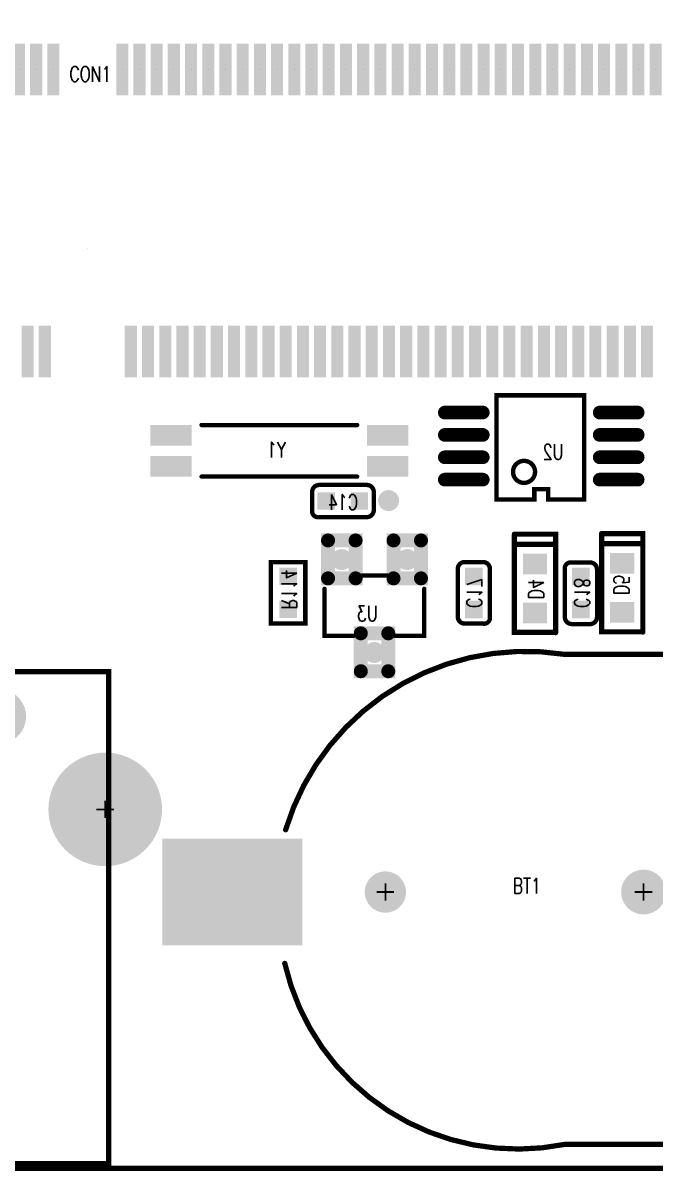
# Model space of a CAD drawing. Extents: x -2201 to 2204, y -2226 to 2180.
# Drawn here: x -133 to 590, y -2169 to -855 of the extents above; entities that cross this region are included whole.
import ezdxf

# ---------------------------------------------------------------- set-up
doc = ezdxf.new("R2010")
doc.units = 0
for name, pattern in [('TRMIDX_0', [2, 1, 1]), ('TRMIDX_1', [2, 1, 1]), ('TRMIDX_2', [2, 1, 1])]:
    doc.linetypes.add(name, pattern=pattern)
for name, color, linetype in [('BOARD_OUTLINE_00', 1, 'CONTINUOUS'), ('DRIL_NPLTE_THRU_01', 3, 'CONTINUOUS'), ('DRIL_NPLTE_THRU_02', 4, 'CONTINUOUS'), ('DRIL_NPLTE_THRU_03', 6, 'CONTINUOUS'), ('DRIL_NPLTE_THRU_04', 1, 'CONTINUOUS'), ('DRIL_PLTE_THRU_01', 3, 'CONTINUOUS'), ('DRIL_PLTE_THRU_02', 4, 'CONTINUOUS'), ('DRIL_PLTE_THRU_03', 6, 'CONTINUOUS'), ('DRIL_PLTE_THRU_04', 1, 'CONTINUOUS'), ('DRIL_SYMBOL', 1, 'CONTINUOUS'), ('PADS_BOT', 16, 'CONTINUOUS'), ('PADS_INNER', 96, 'CONTINUOUS'), ('PADS_TOP', 96, 'CONTINUOUS'), ('PART_BOT_2DLINE_01', 96, 'CONTINUOUS'), ('PART_BOT_2DLINE_126', 255, 'CONTINUOUS'), ('PART_BOT_COPPER_01', 96, 'CONTINUOUS'), ('PART_NAME_01', 254, 'CONTINUOUS'), ('PART_NAME_04', 2, 'CONTINUOUS'), ('PART_NAME_126', 254, 'CONTINUOUS'), ('PART_TOP_2DLINE_126', 254, 'CONTINUOUS'), ('TAG_00', 1, 'CONTINUOUS'), ('TAG_01', 1, 'CONTINUOUS')]:
    doc.layers.add(name, color=color, linetype=linetype)
doc.styles.add('W3', font='simplex', dxfattribs={"width": 0.75})

# ---------------------------------------------------------------- blocks, each defined once
blk = doc.blocks.new('BOARD_5')
at = {"layer": 'BOARD_OUTLINE_00', "const_width": 6}
blk.add_lwpolyline([(-196.9, 0, 0.414214), (0, 196.9), (0, 4135.8, 0.414214), (-196.9, 4332.7), (-2346.5, 4332.7), (-2346.5, 4331.7), (-2472.4, 4331.7), (-2472.4, 4332.7), (-4131.9, 4332.7, 0.414214), (-4328.7, 4135.8), (-4328.7, 197.7, 0.414214), (-4131.9, 0.9), (-3910.2, 0.9), (-3910.2, 50.3), (-3766, 50.3), (-3766, 0)], format="xyb", close=True, dxfattribs=at)
blk = doc.blocks.new('SMOOTH_6')
at = {"const_width": 3}
blk.add_lwpolyline([(-1.5, 0, 1), (1.5, 0, 1)], format="xyb", close=True, dxfattribs=at)
blk = doc.blocks.new('PART_BODY_TOP_24')
at = {"layer": 'PART_TOP_2DLINE_126', "const_width": 6}
for points in [[(-71.3, -259.2, -0.37488), (-272, 60.1), (-272, 275.2), (-143, 275.2), (-73.7, 344.4), (-61.2, 344.4)], [(62.9, 344.8), (71.1, 344.8), (140.5, 275.4), (288.8, 275.4), (288.8, 60.4, -0.406566), (81.7, -260.2)]]:
    blk.add_lwpolyline(points, format="xyb", dxfattribs=at)
at = {"layer": 'TAG_00'}
blk.add_lwpolyline([(0, 0), (0, 0)], dxfattribs=at)
at = {"layer": 'TAG_01'}
blk.add_lwpolyline([(0, 0), (0, 0)], dxfattribs=at)
at = {"layer": 'PART_TOP_2DLINE_126'}
for p in [(-73.7, 344.4), (-61.2, 344.4), (62.9, 344.8), (71.1, 344.8), (-272, 275.2), (-143, 275.2), (140.5, 275.4), (288.8, 275.4), (-272, 60.1), (288.8, 60.4), (-71.3, -259.2), (81.7, -260.2)]:
    blk.add_blockref('SMOOTH_6', p, dxfattribs=at)
blk = doc.blocks.new('DRIL_SYMBOL_51$18')
at = {"layer": 'DRIL_SYMBOL', "const_width": 2}
for points in [[(-10, 0), (10, 0)], [(0, -10), (0, 10)]]:
    blk.add_lwpolyline(points, dxfattribs=at)
blk = doc.blocks.new('DRIL_HOLE_51$18')
at = {"const_width": 25.6}
blk.add_lwpolyline([(-12.8, 0, 1), (12.8, 0, 1)], format="xyb", close=True, dxfattribs=at)
blk.add_blockref('DRIL_SYMBOL_51$18', (0, 0))
blk = doc.blocks.new('PAD_6')
at = {"const_width": 25.6}
blk.add_lwpolyline([(0, -12.8, 1), (0, 12.8, 1)], format="xyb", close=True, dxfattribs=at)
blk = doc.blocks.new('STK_TOP_9')
at = {"layer": 'DRIL_NPLTE_THRU_01'}
blk.add_blockref('DRIL_HOLE_51$18', (0, 0), dxfattribs=at)
at = {"layer": 'DRIL_NPLTE_THRU_02'}
blk.add_blockref('DRIL_HOLE_51$18', (0, 0), dxfattribs=at)
at = {"layer": 'DRIL_NPLTE_THRU_03'}
blk.add_blockref('DRIL_HOLE_51$18', (0, 0), dxfattribs=at)
at = {"layer": 'DRIL_NPLTE_THRU_04'}
blk.add_blockref('DRIL_HOLE_51$18', (0, 0), dxfattribs=at)
at = {"layer": 'PADS_BOT'}
blk.add_blockref('PAD_6', (0, 0), dxfattribs=at)
at = {"layer": 'PADS_INNER'}
blk.add_blockref('PAD_6', (0, 0), dxfattribs=at)
at = {"layer": 'PADS_TOP'}
blk.add_blockref('PAD_6', (0, 0), dxfattribs=at)
blk = doc.blocks.new('DRIL_SYMBOL_47$2440944882')
at = {"layer": 'DRIL_SYMBOL', "const_width": 2}
for points in [[(-10, 0), (10, 0)], [(0, -10), (0, 10)]]:
    blk.add_lwpolyline(points, dxfattribs=at)
blk = doc.blocks.new('DRIL_HOLE_47$2440944882')
at = {"const_width": 23.6}
blk.add_lwpolyline([(-11.8, 0, 1), (11.8, 0, 1)], format="xyb", close=True, dxfattribs=at)
blk.add_blockref('DRIL_SYMBOL_47$2440944882', (0, 0))
blk = doc.blocks.new('PAD_7')
at = {"const_width": 23.6}
blk.add_lwpolyline([(0, -11.8, 1), (0, 11.8, 1)], format="xyb", close=True, dxfattribs=at)
blk = doc.blocks.new('STK_TOP_10')
at = {"layer": 'DRIL_NPLTE_THRU_01'}
blk.add_blockref('DRIL_HOLE_47$2440944882', (0, 0), dxfattribs=at)
at = {"layer": 'DRIL_NPLTE_THRU_02'}
blk.add_blockref('DRIL_HOLE_47$2440944882', (0, 0), dxfattribs=at)
at = {"layer": 'DRIL_NPLTE_THRU_03'}
blk.add_blockref('DRIL_HOLE_47$2440944882', (0, 0), dxfattribs=at)
at = {"layer": 'DRIL_NPLTE_THRU_04'}
blk.add_blockref('DRIL_HOLE_47$2440944882', (0, 0), dxfattribs=at)
at = {"layer": 'PADS_BOT'}
blk.add_blockref('PAD_7', (0, 0), dxfattribs=at)
at = {"layer": 'PADS_INNER'}
blk.add_blockref('PAD_7', (0, 0), dxfattribs=at)
at = {"layer": 'PADS_TOP'}
blk.add_blockref('PAD_7', (0, 0), dxfattribs=at)
blk = doc.blocks.new('DRIL_HOLE_0')
blk.add_lwpolyline([(0, 0, 1), (0, 0, 1)], format="xyb", close=True)
blk = doc.blocks.new('PAD_8')
blk.add_lwpolyline([(0, 0, 1), (0, 0, 1)], format="xyb", close=True)
blk = doc.blocks.new('PAD_9')
at = {"const_width": 122}
blk.add_lwpolyline([(-80, 0), (80, 0)], dxfattribs=at)
blk = doc.blocks.new('STK_TOP_8')
at = {"layer": 'DRIL_PLTE_THRU_01'}
blk.add_blockref('DRIL_HOLE_0', (0, 0), dxfattribs=at)
at = {"layer": 'DRIL_PLTE_THRU_02'}
blk.add_blockref('DRIL_HOLE_0', (0, 0), dxfattribs=at)
at = {"layer": 'DRIL_PLTE_THRU_03'}
blk.add_blockref('DRIL_HOLE_0', (0, 0), dxfattribs=at)
at = {"layer": 'DRIL_PLTE_THRU_04'}
blk.add_blockref('DRIL_HOLE_0', (0, 0), dxfattribs=at)
at = {"layer": 'PADS_BOT'}
blk.add_blockref('PAD_8', (0, 0), dxfattribs=at)
at = {"layer": 'PADS_INNER'}
blk.add_blockref('PAD_8', (0, 0), dxfattribs=at)
at = {"layer": 'PADS_TOP', "rotation": 90}
blk.add_blockref('PAD_9', (0, 0), dxfattribs=at)
blk = doc.blocks.new('SYM_TOP_8')
for name, p in [('STK_TOP_8', (0, 328.7)), ('PART_BODY_TOP_24', (0, 0)), ('STK_TOP_9', (0, 150.2)), ('STK_TOP_10', (0, -145.1)), ('STK_TOP_8', (0, -320.2))]:
    blk.add_blockref(name, p)
blk = doc.blocks.new('PART_TOP_2')
blk.add_blockref('SYM_TOP_8', (0, 0))
at = {"layer": 'PART_NAME_126', "style": 'W3', "width": 0.75}
blk.add_text('BT1', height=17.5, rotation=90, dxfattribs=at).set_placement((1.7, 0.6))
blk = doc.blocks.new('SMOOTH_5')
at = {"const_width": 2.5}
blk.add_lwpolyline([(-1.25, 0, 1), (1.25, 0, 1)], format="xyb", close=True, dxfattribs=at)
blk = doc.blocks.new('PART_BODY_BOT_22')
at = {"layer": 'PART_BOT_2DLINE_126', "const_width": 5}
for points in [[(-14.1, 18.4), (-27.5, 18.4, 0.414214), (-35.5, 10.4), (-35.5, -10.4, 0.414214), (-27.5, -18.4), (-14.1, -18.4)], [(-15.7, -18.4), (29.4, -18.4, 0.414214), (35, -10.4), (35, 10.4, 0.414214), (27, 18.4), (-18.7, 18.4)]]:
    blk.add_lwpolyline(points, format="xyb", dxfattribs=at)
at = {"layer": 'PART_BOT_2DLINE_126'}
for p in [(-27.5, 18.4), (-14.1, 18.4), (35, 10.4), (35, -10.4), (-15.7, -18.4), (29.4, -18.4)]:
    blk.add_blockref('SMOOTH_5', p, dxfattribs=at)
blk = doc.blocks.new('PAD_11')
at = {"const_width": 20.1}
blk.add_lwpolyline([(-10, 0), (10, 0)], dxfattribs=at)
blk = doc.blocks.new('STK_BOT_6')
at = {"layer": 'DRIL_PLTE_THRU_01'}
blk.add_blockref('DRIL_HOLE_0', (0, 0), dxfattribs=at)
at = {"layer": 'DRIL_PLTE_THRU_02'}
blk.add_blockref('DRIL_HOLE_0', (0, 0), dxfattribs=at)
at = {"layer": 'DRIL_PLTE_THRU_03'}
blk.add_blockref('DRIL_HOLE_0', (0, 0), dxfattribs=at)
at = {"layer": 'DRIL_PLTE_THRU_04'}
blk.add_blockref('DRIL_HOLE_0', (0, 0), dxfattribs=at)
at = {"layer": 'PADS_BOT'}
blk.add_blockref('PAD_11', (0, 0), dxfattribs=at)
at = {"layer": 'PADS_INNER'}
blk.add_blockref('PAD_8', (0, 0), dxfattribs=at)
at = {"layer": 'PADS_TOP'}
blk.add_blockref('PAD_8', (0, 0), dxfattribs=at)
blk = doc.blocks.new('SYM_BOT_6')
for name, p in [('PART_BODY_BOT_22', (0, 0)), ('STK_BOT_6', (-18.9, 0)), ('STK_BOT_6', (18.9, 0))]:
    blk.add_blockref(name, p)
blk = doc.blocks.new('PART_BOT_24')
blk.add_blockref('SYM_BOT_6', (0, 0))
at = {"layer": 'PART_NAME_04', "style": 'W3', "width": 0.75}
blk.add_text('C14', height=17.5, dxfattribs=at).set_placement((-17.5, -10))
blk = doc.blocks.new('PART_BOT_27')
blk.add_blockref('SYM_BOT_6', (0, 0))
at = {"layer": 'PART_NAME_04', "style": 'W3', "width": 0.75}
blk.add_text('C17', height=17.5, rotation=180, dxfattribs=at).set_placement((17.1, 8.2))
blk = doc.blocks.new('PART_BOT_28')
blk.add_blockref('SYM_BOT_6', (0, 0))
at = {"layer": 'PART_NAME_04', "style": 'W3', "width": 0.75}
blk.add_text('C18', height=17.5, dxfattribs=at).set_placement((-17.15, -7.5))
blk = doc.blocks.new('PART_BODY_BOT_31')
at = {"layer": 'PART_BOT_2DLINE_126', "const_width": 6}
for points in [[(-62.1, 23.5), (-62.1, -23.6), (50.6, -23.6)], [(50.4, -23.5), (50.4, 23.6), (-61.5, 23.6)], [(-50.5, -23.5), (-50.5, 23.7)]]:
    blk.add_lwpolyline(points, dxfattribs=at)
at = {"layer": 'PART_BOT_2DLINE_126'}
for p in [(-62.1, 23.5), (-61.5, 23.6), (-50.5, 23.7), (50.4, 23.6), (-62.1, -23.6), (-50.5, -23.5), (50.4, -23.5), (50.6, -23.6)]:
    blk.add_blockref('SMOOTH_6', p, dxfattribs=at)
blk = doc.blocks.new('PAD_15')
at = {"const_width": 23.6}
blk.add_lwpolyline([(-13.8, 0), (13.8, 0)], dxfattribs=at)
blk = doc.blocks.new('STK_BOT_20')
at = {"layer": 'DRIL_PLTE_THRU_01'}
blk.add_blockref('DRIL_HOLE_0', (0, 0), dxfattribs=at)
at = {"layer": 'DRIL_PLTE_THRU_02'}
blk.add_blockref('DRIL_HOLE_0', (0, 0), dxfattribs=at)
at = {"layer": 'DRIL_PLTE_THRU_03'}
blk.add_blockref('DRIL_HOLE_0', (0, 0), dxfattribs=at)
at = {"layer": 'DRIL_PLTE_THRU_04'}
blk.add_blockref('DRIL_HOLE_0', (0, 0), dxfattribs=at)
at = {"layer": 'PADS_BOT', "rotation": 90}
blk.add_blockref('PAD_15', (0, 0), dxfattribs=at)
at = {"layer": 'PADS_INNER'}
blk.add_blockref('PAD_8', (0, 0), dxfattribs=at)
at = {"layer": 'PADS_TOP'}
blk.add_blockref('PAD_8', (0, 0), dxfattribs=at)
blk = doc.blocks.new('SYM_BOT_15')
for name, p in [('PART_BODY_BOT_31', (0, 0)), ('STK_BOT_20', (-28, 0)), ('STK_BOT_20', (28, 0))]:
    blk.add_blockref(name, p)
blk = doc.blocks.new('PART_BOT_138')
blk.add_blockref('SYM_BOT_15', (0, 0))
at = {"layer": 'PART_NAME_04', "style": 'W3', "width": 0.75}
blk.add_text('D4', height=17.5, rotation=180, dxfattribs=at).set_placement((12.5, 7.5))
blk = doc.blocks.new('PART_BOT_139')
blk.add_blockref('SYM_BOT_15', (0, 0))
at = {"layer": 'PART_NAME_04', "style": 'W3', "width": 0.75}
blk.add_text('D5', height=17.5, rotation=180, dxfattribs=at).set_placement((8.2, 9.7))
blk = doc.blocks.new('PART_BODY_TOP_48')
at = {"layer": 'PART_TOP_2DLINE_126', "const_width": 6}
for points in [[(-281.2, -261.6), (-281.2, 266), (281.8, 266), (281.8, -261.6)], [(-50, 40), (170, 80), (170, 100), (-50, 140), (190, 120), (190, 60)], [(-50, -40), (190, -60), (190, -120), (-50, -140), (170, -100), (170, -80)]]:
    blk.add_lwpolyline(points, close=True, dxfattribs=at)
at = {"layer": 'PART_TOP_2DLINE_126'}
for p in [(-281.2, 266), (281.8, 266), (-50, 140), (190, 120), (170, 100), (170, 80), (190, 60), (-50, 40), (-50, -40), (190, -60), (170, -80), (170, -100), (190, -120), (-50, -140), (-281.2, -261.6), (281.8, -261.6)]:
    blk.add_blockref('SMOOTH_6', p, dxfattribs=at)
blk = doc.blocks.new('DRIL_SYMBOL_35$4330708661')
at = {"layer": 'DRIL_SYMBOL', "const_width": 2}
for points in [[(-10, 0), (10, 0)], [(0, -10), (0, 10)]]:
    blk.add_lwpolyline(points, dxfattribs=at)
blk = doc.blocks.new('DRIL_HOLE_35$4330708661')
at = {"const_width": 17.7}
blk.add_lwpolyline([(-8.9, 0, 1), (8.9, 0, 1)], format="xyb", close=True, dxfattribs=at)
blk.add_blockref('DRIL_SYMBOL_35$4330708661', (0, 0))
blk = doc.blocks.new('PAD_40')
at = {"const_width": 63}
blk.add_lwpolyline([(-31.5, 0), (31.5, 0)], dxfattribs=at)
blk = doc.blocks.new('STK_TOP_69')
at = {"layer": 'DRIL_PLTE_THRU_01'}
blk.add_blockref('DRIL_HOLE_35$4330708661', (0, 0), dxfattribs=at)
at = {"layer": 'DRIL_PLTE_THRU_02'}
blk.add_blockref('DRIL_HOLE_35$4330708661', (0, 0), dxfattribs=at)
at = {"layer": 'DRIL_PLTE_THRU_03'}
blk.add_blockref('DRIL_HOLE_35$4330708661', (0, 0), dxfattribs=at)
at = {"layer": 'DRIL_PLTE_THRU_04'}
blk.add_blockref('DRIL_HOLE_35$4330708661', (0, 0), dxfattribs=at)
at = {"layer": 'PADS_BOT'}
blk.add_blockref('PAD_40', (0, 0), dxfattribs=at)
at = {"layer": 'PADS_INNER'}
blk.add_blockref('PAD_40', (0, 0), dxfattribs=at)
at = {"layer": 'PADS_TOP'}
blk.add_blockref('PAD_40', (0, 0), dxfattribs=at)
blk = doc.blocks.new('PAD_41')
at = {"const_width": 31.5}
blk.add_lwpolyline([(0, -15.7), (0, -15.7, 1), (0, 15.7), (0, 15.7, 1)], format="xyb", close=True, dxfattribs=at)
blk = doc.blocks.new('PAD_42')
at = {"const_width": 31.5}
blk.add_lwpolyline([(0, -15.7, 1), (0, 15.7, 1)], format="xyb", close=True, dxfattribs=at)
blk = doc.blocks.new('STK_TOP_68')
at = {"layer": 'DRIL_PLTE_THRU_01'}
blk.add_blockref('DRIL_HOLE_35$4330708661', (0, 0), dxfattribs=at)
at = {"layer": 'DRIL_PLTE_THRU_02'}
blk.add_blockref('DRIL_HOLE_35$4330708661', (0, 0), dxfattribs=at)
at = {"layer": 'DRIL_PLTE_THRU_03'}
blk.add_blockref('DRIL_HOLE_35$4330708661', (0, 0), dxfattribs=at)
at = {"layer": 'DRIL_PLTE_THRU_04'}
blk.add_blockref('DRIL_HOLE_35$4330708661', (0, 0), dxfattribs=at)
at = {"layer": 'PADS_BOT'}
blk.add_blockref('PAD_41', (0, 0), dxfattribs=at)
at = {"layer": 'PADS_INNER'}
blk.add_blockref('PAD_41', (0, 0), dxfattribs=at)
at = {"layer": 'PADS_TOP'}
blk.add_blockref('PAD_42', (0, 0), dxfattribs=at)
blk = doc.blocks.new('DRIL_SYMBOL_90$5511811024')
at = {"layer": 'DRIL_SYMBOL', "const_width": 2}
for points in [[(-10, 0), (10, 0)], [(0, -10), (0, 10)]]:
    blk.add_lwpolyline(points, dxfattribs=at)
blk = doc.blocks.new('DRIL_HOLE_90$5511811024')
at = {"const_width": 45.3}
blk.add_lwpolyline([(-22.6, 0, 1), (22.6, 0, 1)], format="xyb", close=True, dxfattribs=at)
blk.add_blockref('DRIL_SYMBOL_90$5511811024', (0, 0))
blk = doc.blocks.new('PAD_43')
at = {"const_width": 65}
blk.add_lwpolyline([(0, -32.5), (0, -32.5, 1), (0, 32.5), (0, 32.5, 1)], format="xyb", close=True, dxfattribs=at)
blk = doc.blocks.new('STK_TOP_70')
at = {"layer": 'DRIL_PLTE_THRU_01'}
blk.add_blockref('DRIL_HOLE_90$5511811024', (0, 0), dxfattribs=at)
at = {"layer": 'DRIL_PLTE_THRU_02'}
blk.add_blockref('DRIL_HOLE_90$5511811024', (0, 0), dxfattribs=at)
at = {"layer": 'DRIL_PLTE_THRU_03'}
blk.add_blockref('DRIL_HOLE_90$5511811024', (0, 0), dxfattribs=at)
at = {"layer": 'DRIL_PLTE_THRU_04'}
blk.add_blockref('DRIL_HOLE_90$5511811024', (0, 0), dxfattribs=at)
at = {"layer": 'PADS_BOT'}
blk.add_blockref('PAD_43', (0, 0), dxfattribs=at)
at = {"layer": 'PADS_INNER'}
blk.add_blockref('PAD_43', (0, 0), dxfattribs=at)
at = {"layer": 'PADS_TOP'}
blk.add_blockref('PAD_43', (0, 0), dxfattribs=at)
blk = doc.blocks.new('SYM_TOP_32')
for name, p in [('STK_TOP_70', (-123.7, 262)), ('PART_BODY_TOP_48', (0, 0)), ('STK_TOP_68', (-230, 140)), ('STK_TOP_68', (-230, 41.6)), ('STK_TOP_68', (-230, -37.2)), ('STK_TOP_69', (-230, -135.6)), ('STK_TOP_70', (-123.7, -261.6))]:
    blk.add_blockref(name, p)
blk = doc.blocks.new('PART_TOP_188')
blk.add_blockref('SYM_TOP_32', (0, 0))
at = {"layer": 'PART_NAME_126', "style": 'W3', "width": 0.75}
blk.add_text('JD1', height=17.5, rotation=90, dxfattribs=at).set_placement((-124.8, -16.8))
blk = doc.blocks.new('PART_BODY_BOT_57')
at = {"layer": 'PART_BOT_2DLINE_126', "const_width": 5}
for points in [[(-14.1, 19.7), (-35, 19.7), (-35, -19.7), (18.2, -19.7)], [(14.1, -19.7), (35, -19.7), (35, 19.7), (-17.4, 19.7)]]:
    blk.add_lwpolyline(points, dxfattribs=at)
at = {"layer": 'PART_BOT_2DLINE_126'}
for p in [(-35, 19.7), (-17.4, 19.7), (-14.1, 19.7), (35, 19.7), (-35, -19.7), (14.1, -19.7), (18.2, -19.7), (35, -19.7)]:
    blk.add_blockref('SMOOTH_5', p, dxfattribs=at)
blk = doc.blocks.new('SYM_BOT_41')
for name, p in [('PART_BODY_BOT_57', (0, 0)), ('STK_BOT_6', (-18.9, 0)), ('STK_BOT_6', (18.9, 0))]:
    blk.add_blockref(name, p)
blk = doc.blocks.new('PART_BOT_251')
blk.add_blockref('SYM_BOT_41', (0, 0))
at = {"layer": 'PART_NAME_04', "style": 'W3', "width": 0.75}
blk.add_text('R114', height=17.5, rotation=180, dxfattribs=at).set_placement((19, 7.6))
blk = doc.blocks.new('PART_BODY_BOT_65')
at = {"layer": 'PART_BOT_2DLINE_126', "const_width": 5}
blk.add_lwpolyline([(-61, 49.2), (58.1, 49.2), (58.1, -51.2), (-61, -51.2), (-61, -7.9), (-49.2, -7.9), (-49.2, 7.9), (-61, 7.9)], close=True, dxfattribs=at)
blk.add_lwpolyline([(-16.9, -19.7, 1), (-42.1, -19.7, 1)], format="xyb", close=True, dxfattribs=at)
at = {"layer": 'PART_BOT_2DLINE_126'}
for p in [(-61, 49.2), (58.1, 49.2), (-61, 7.9), (-49.2, 7.9), (-61, -7.9), (-49.2, -7.9), (-61, -51.2), (58.1, -51.2)]:
    blk.add_blockref('SMOOTH_5', p, dxfattribs=at)
blk = doc.blocks.new('PAD_64')
at = {"const_width": 7.87}
blk.add_lwpolyline([(-21.7, -3.9), (21.7, -3.9, 1), (21.7, 3.9), (-21.7, 3.9, 1)], format="xyb", close=True, dxfattribs=at)
blk = doc.blocks.new('STK_BOT_97')
at = {"layer": 'DRIL_PLTE_THRU_01'}
blk.add_blockref('DRIL_HOLE_0', (0, 0), dxfattribs=at)
at = {"layer": 'DRIL_PLTE_THRU_02'}
blk.add_blockref('DRIL_HOLE_0', (0, 0), dxfattribs=at)
at = {"layer": 'DRIL_PLTE_THRU_03'}
blk.add_blockref('DRIL_HOLE_0', (0, 0), dxfattribs=at)
at = {"layer": 'DRIL_PLTE_THRU_04'}
blk.add_blockref('DRIL_HOLE_0', (0, 0), dxfattribs=at)
at = {"layer": 'PADS_BOT', "rotation": 90}
blk.add_blockref('PAD_64', (0, 0), dxfattribs=at)
at = {"layer": 'PADS_INNER'}
blk.add_blockref('PAD_8', (0, 0), dxfattribs=at)
at = {"layer": 'PADS_TOP'}
blk.add_blockref('PAD_8', (0, 0), dxfattribs=at)
blk = doc.blocks.new('SYM_BOT_49')
for name, p in [('STK_BOT_97', (-38.4, 88.6)), ('STK_BOT_97', (-12.8, 88.6)), ('STK_BOT_97', (12.8, 88.6)), ('STK_BOT_97', (38.4, 88.6)), ('PART_BODY_BOT_65', (0, 0)), ('STK_BOT_97', (-38.4, -88.6)), ('STK_BOT_97', (-12.8, -88.6)), ('STK_BOT_97', (12.8, -88.6)), ('STK_BOT_97', (38.4, -88.6))]:
    blk.add_blockref(name, p)
blk = doc.blocks.new('PART_BOT_404')
blk.add_blockref('SYM_BOT_49', (0, 0))
at = {"layer": 'PART_NAME_04', "style": 'W3', "width": 0.75}
blk.add_text('U2', height=17.5, rotation=270, dxfattribs=at).set_placement((-15.4, 25.4))
blk = doc.blocks.new('SMOOTH_16')
at = {"const_width": 8}
blk.add_lwpolyline([(-4, 0, 1), (4, 0, 1)], format="xyb", close=True, dxfattribs=at)
blk = doc.blocks.new('PART_BODY_BOT_33')
at = {"layer": 'PART_BOT_2DLINE_01', "const_width": 5}
for points in [[(13.4, 87.4), (-19.7, 87.4), (-19.7, 33.5)], [(61.4, 87.4), (94.5, 87.4), (94.5, 33.5)], [(24, 18.1), (51.6, 18.1)]]:
    blk.add_lwpolyline(points, dxfattribs=at)
at = {"layer": 'PART_BOT_COPPER_01', "linetype": 'TRMIDX_2', "const_width": 16}
blk.add_lwpolyline([(21.9, 127.8), (53.3, 127.8), (53.3, 84.4), (21.9, 84.4)], close=True, dxfattribs=at)
at = {"layer": 'PART_BOT_COPPER_01', "linetype": 'TRMIDX_0', "const_width": 16}
blk.add_lwpolyline([(-15.6, 21.5), (15.9, 21.5), (15.9, -21.9), (-15.6, -21.9)], close=True, dxfattribs=at)
at = {"layer": 'PART_BOT_COPPER_01', "linetype": 'TRMIDX_1', "const_width": 16}
blk.add_lwpolyline([(59.3, 21.5), (90.7, 21.5), (90.7, -21.9), (59.3, -21.9)], close=True, dxfattribs=at)
at = {"layer": 'PART_BOT_2DLINE_01'}
for p in [(-19.7, 87.4), (13.4, 87.4), (61.4, 87.4), (94.5, 87.4), (-19.7, 33.5), (94.5, 33.5), (24, 18.1), (51.6, 18.1)]:
    blk.add_blockref('SMOOTH_5', p, dxfattribs=at)
at = {"layer": 'PART_BOT_COPPER_01'}
for p in [(21.9, 127.8), (53.3, 127.8), (21.9, 84.4), (53.3, 84.4), (-15.6, 21.5), (15.9, 21.5), (59.3, 21.5), (90.7, 21.5), (-15.6, -21.9), (15.9, -21.9), (59.3, -21.9), (90.7, -21.9)]:
    blk.add_blockref('SMOOTH_16', p, dxfattribs=at)
blk = doc.blocks.new('PAD_16')
at = {"const_width": 12}
blk.add_lwpolyline([(0, -6, 1), (0, 6, 1)], format="xyb", close=True, dxfattribs=at)
blk = doc.blocks.new('STK_BOT_21')
at = {"layer": 'DRIL_NPLTE_THRU_01'}
blk.add_blockref('DRIL_HOLE_0', (0, 0), dxfattribs=at)
at = {"layer": 'DRIL_NPLTE_THRU_02'}
blk.add_blockref('DRIL_HOLE_0', (0, 0), dxfattribs=at)
at = {"layer": 'DRIL_NPLTE_THRU_03'}
blk.add_blockref('DRIL_HOLE_0', (0, 0), dxfattribs=at)
at = {"layer": 'DRIL_NPLTE_THRU_04'}
blk.add_blockref('DRIL_HOLE_0', (0, 0), dxfattribs=at)
at = {"layer": 'PADS_BOT'}
blk.add_blockref('PAD_16', (0, 0), dxfattribs=at)
at = {"layer": 'PADS_INNER'}
blk.add_blockref('PAD_8', (0, 0), dxfattribs=at)
at = {"layer": 'PADS_TOP'}
blk.add_blockref('PAD_8', (0, 0), dxfattribs=at)
blk = doc.blocks.new('SYM_BOT_17')
for name, p in [('PART_BODY_BOT_33', (0, 0)), ('STK_BOT_21', (37.4, 106.3)), ('STK_BOT_21', (0, 0)), ('STK_BOT_21', (74.8, 0))]:
    blk.add_blockref(name, p)
blk = doc.blocks.new('PART_BOT_405')
blk.add_blockref('SYM_BOT_17', (0, 0))
at = {"layer": 'PART_NAME_04', "style": 'W3', "width": 0.75}
blk.add_text('U3', height=17.5, rotation=180, dxfattribs=at).set_placement((41.2, 70.5))
blk = doc.blocks.new('PART_BODY_BOT_70')
at = {"layer": 'PART_BOT_2DLINE_01', "const_width": 5}
for points in [[(-89, 29.5), (89, 29.5)], [(89, -29.5), (-89, -29.5)]]:
    blk.add_lwpolyline(points, dxfattribs=at)
at = {"layer": 'PART_BOT_2DLINE_01', "const_width": 12}
blk.add_lwpolyline([(-119, -57, 1), (-131, -57, 1)], format="xyb", close=True, dxfattribs=at)
at = {"layer": 'PART_BOT_2DLINE_01'}
for p in [(-89, 29.5), (89, 29.5), (-89, -29.5), (89, -29.5)]:
    blk.add_blockref('SMOOTH_5', p, dxfattribs=at)
blk = doc.blocks.new('PAD_71')
at = {"const_width": 23.6}
blk.add_lwpolyline([(-23.6, 0), (23.6, 0)], dxfattribs=at)
blk = doc.blocks.new('STK_BOT_105')
at = {"layer": 'DRIL_NPLTE_THRU_01'}
blk.add_blockref('DRIL_HOLE_0', (0, 0), dxfattribs=at)
at = {"layer": 'DRIL_NPLTE_THRU_02'}
blk.add_blockref('DRIL_HOLE_0', (0, 0), dxfattribs=at)
at = {"layer": 'DRIL_NPLTE_THRU_03'}
blk.add_blockref('DRIL_HOLE_0', (0, 0), dxfattribs=at)
at = {"layer": 'DRIL_NPLTE_THRU_04'}
blk.add_blockref('DRIL_HOLE_0', (0, 0), dxfattribs=at)
at = {"layer": 'PADS_BOT'}
blk.add_blockref('PAD_71', (0, 0), dxfattribs=at)
at = {"layer": 'PADS_INNER'}
blk.add_blockref('PAD_8', (0, 0), dxfattribs=at)
at = {"layer": 'PADS_TOP'}
blk.add_blockref('PAD_8', (0, 0), dxfattribs=at)
blk = doc.blocks.new('SYM_BOT_54')
for name, p in [('STK_BOT_105', (-124, 17.7)), ('PART_BODY_BOT_70', (0, 0)), ('STK_BOT_105', (124, 17.7)), ('STK_BOT_105', (-124, -17.7)), ('STK_BOT_105', (124, -17.7))]:
    blk.add_blockref(name, p)
blk = doc.blocks.new('PART_BOT_414')
blk.add_blockref('SYM_BOT_54', (0, 0))
at = {"layer": 'PART_NAME_04', "style": 'W3', "width": 0.75}
blk.add_text('Y1', height=17.5, dxfattribs=at).set_placement((-7.5, -7.5))
blk = doc.blocks.new('PART_BODY_TOP_29')
at = {"layer": 'TAG_00'}
blk.add_lwpolyline([(0, 0), (0, 0)], dxfattribs=at)
at = {"layer": 'TAG_01'}
blk.add_lwpolyline([(0, 0), (0, 0)], dxfattribs=at)
blk = doc.blocks.new('PAD_3')
blk.add_lwpolyline([(0, 0), (0, 0)])
blk = doc.blocks.new('PAD_80')
at = {"const_width": 13.8}
blk.add_lwpolyline([(-29.5, 0), (29.5, 0)], dxfattribs=at)
blk = doc.blocks.new('STK_TOP_15')
at = {"layer": 'DRIL_NPLTE_THRU_01'}
blk.add_blockref('DRIL_HOLE_0', (0, 0), dxfattribs=at)
at = {"layer": 'DRIL_NPLTE_THRU_02'}
blk.add_blockref('DRIL_HOLE_0', (0, 0), dxfattribs=at)
at = {"layer": 'DRIL_NPLTE_THRU_03'}
blk.add_blockref('DRIL_HOLE_0', (0, 0), dxfattribs=at)
at = {"layer": 'DRIL_NPLTE_THRU_04'}
blk.add_blockref('DRIL_HOLE_0', (0, 0), dxfattribs=at)
at = {"layer": 'PADS_BOT'}
blk.add_blockref('PAD_3', (0, 0), dxfattribs=at)
at = {"layer": 'PADS_INNER'}
blk.add_blockref('PAD_8', (0, 0), dxfattribs=at)
at = {"layer": 'PADS_TOP', "rotation": 90}
blk.add_blockref('PAD_80', (0, 0), dxfattribs=at)
blk = doc.blocks.new('STK_TOP_16')
at = {"layer": 'DRIL_NPLTE_THRU_01'}
blk.add_blockref('DRIL_HOLE_0', (0, 0), dxfattribs=at)
at = {"layer": 'DRIL_NPLTE_THRU_02'}
blk.add_blockref('DRIL_HOLE_0', (0, 0), dxfattribs=at)
at = {"layer": 'DRIL_NPLTE_THRU_03'}
blk.add_blockref('DRIL_HOLE_0', (0, 0), dxfattribs=at)
at = {"layer": 'DRIL_NPLTE_THRU_04'}
blk.add_blockref('DRIL_HOLE_0', (0, 0), dxfattribs=at)
at = {"layer": 'PADS_BOT'}
blk.add_blockref('PAD_8', (0, 0), dxfattribs=at)
at = {"layer": 'PADS_INNER'}
blk.add_blockref('PAD_8', (0, 0), dxfattribs=at)
at = {"layer": 'PADS_TOP', "rotation": 90}
blk.add_blockref('PAD_80', (0, 0), dxfattribs=at)
blk = doc.blocks.new('SYM_TOP_13')
for name, p in [('STK_TOP_16', (-639.8, 118.1)), ('STK_TOP_16', (-620.1, 118.1)), ('STK_TOP_16', (-600.4, 118.1)), ('STK_TOP_16', (-580.7, 118.1)), ('STK_TOP_16', (-561, 118.1)), ('STK_TOP_16', (-541.3, 118.1)), ('STK_TOP_16', (-521.7, 118.1)), ('STK_TOP_16', (-502, 118.1)), ('STK_TOP_16', (-482.3, 118.1)), ('STK_TOP_16', (-462.6, 118.1)), ('STK_TOP_16', (-442.9, 118.1)), ('STK_TOP_16', (-423.2, 118.1)), ('STK_TOP_16', (-403.5, 118.1)), ('STK_TOP_16', (-383.9, 118.1)), ('STK_TOP_16', (-364.2, 118.1)), ('STK_TOP_16', (-344.5, 118.1)), ('STK_TOP_16', (-324.8, 118.1)), ('STK_TOP_16', (-305.1, 118.1)), ('STK_TOP_16', (-285.4, 118.1)), ('STK_TOP_16', (-265.7, 118.1)), ('STK_TOP_16', (-246.1, 118.1)), ('STK_TOP_16', (-226.4, 118.1)), ('STK_TOP_16', (-206.7, 118.1)), ('STK_TOP_16', (-187, 118.1)), ('STK_TOP_16', (-167.3, 118.1)), ('STK_TOP_16', (-147.6, 118.1)), ('STK_TOP_16', (-128, 118.1)), ('STK_TOP_16', (-108.3, 118.1)), ('STK_TOP_16', (-88.6, 118.1)), ('STK_TOP_16', (-68.9, 118.1)), ('STK_TOP_16', (-49.2, 118.1)), ('STK_TOP_16', (49.2, 118.1)), ('STK_TOP_16', (68.9, 118.1)), ('PART_BODY_TOP_29', (0, 0)), ('STK_TOP_15', (-649.6, -204.7)), ('STK_TOP_15', (-629.9, -204.7)), ('STK_TOP_15', (-610.2, -204.7)), ('STK_TOP_15', (-590.6, -204.7)), ('STK_TOP_15', (-570.9, -204.7)), ('STK_TOP_15', (-551.2, -204.7)), ('STK_TOP_15', (-531.5, -204.7)), ('STK_TOP_15', (-511.8, -204.7)), ('STK_TOP_15', (-492.1, -204.7)), ('STK_TOP_15', (-472.4, -204.7)), ('STK_TOP_15', (-452.8, -204.7)), ('STK_TOP_15', (-433.1, -204.7)), ('STK_TOP_15', (-413.4, -204.7)), ('STK_TOP_15', (-393.7, -204.7)), ('STK_TOP_15', (-374, -204.7)), ('STK_TOP_15', (-354.3, -204.7)), ('STK_TOP_15', (-334.6, -204.7)), ('STK_TOP_15', (-315, -204.7)), ('STK_TOP_15', (-295.3, -204.7)), ('STK_TOP_15', (-275.6, -204.7)), ('STK_TOP_15', (-255.9, -204.7)), ('STK_TOP_15', (-236.2, -204.7)), ('STK_TOP_15', (-216.5, -204.7)), ('STK_TOP_15', (-196.9, -204.7)), ('STK_TOP_15', (-177.2, -204.7)), ('STK_TOP_15', (-157.5, -204.7)), ('STK_TOP_15', (-137.8, -204.7)), ('STK_TOP_15', (-118.1, -204.7)), ('STK_TOP_15', (-98.4, -204.7)), ('STK_TOP_15', (-78.7, -204.7)), ('STK_TOP_15', (-59.1, -204.7)), ('STK_TOP_15', (-39.4, -204.7)), ('STK_TOP_15', (39.4, -204.7)), ('STK_TOP_15', (59.1, -204.7)), ('STK_TOP_15', (78.7, -204.7))]:
    blk.add_blockref(name, p)
blk = doc.blocks.new('PART_TOP_422')
blk.add_blockref('SYM_TOP_13', (0, 0))
at = {"layer": 'PART_NAME_01', "style": 'W3', "width": 0.75}
blk.add_text('CON1', height=17.5, rotation=180, dxfattribs=at).set_placement((20.94, -190.69))

msp = doc.modelspace()

# ---------------------------------------------------------------- block references
msp.add_blockref('BOARD_5', (2164.4, -2166.3))
for name, p, rotation in [('PART_TOP_422', (-59.1, -1113.2), 180), ('PART_TOP_2', (426.4, -1850), 270), ('PART_TOP_188', (-301.2, -1879.1), 270)]:
    msp.add_blockref(name, p, dxfattribs=dict(rotation=rotation))
at = {"xscale": -1}
for name, p, rotation in [('PART_BOT_404', (459.6, -1339.6), -90), ('PART_BOT_405', (231.3, -1469.5), -180), ('PART_BOT_138', (452.5, -1502.5), -270), ('PART_BOT_139', (552.2, -1501.8), -270), ('PART_BOT_251', (170, -1507.5), -270), ('PART_BOT_27', (382.5, -1507.8), -270), ('PART_BOT_28', (505, -1507.8), -90)]:
    msp.add_blockref(name, p, dxfattribs=dict(at, rotation=rotation))
for name, p in [('PART_BOT_414', (160, -1345)), ('PART_BOT_24', (232.5, -1402.5))]:
    msp.add_blockref(name, p, dxfattribs=at)

doc.saveas('drawing.dxf')
